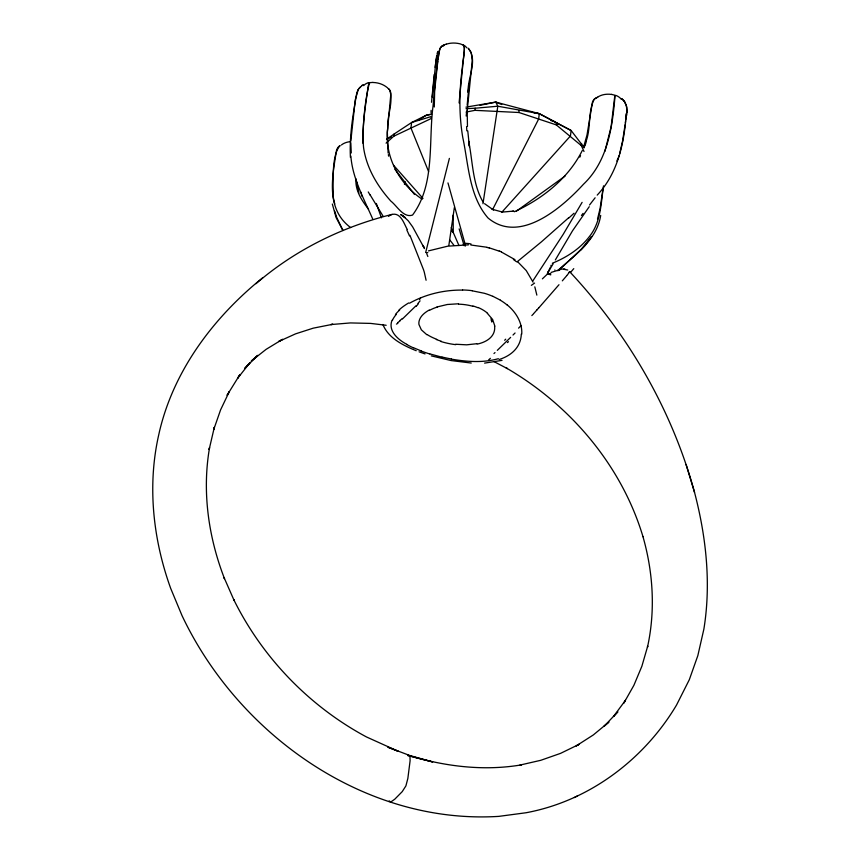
<?xml version="1.0" encoding="UTF-8"?>
<svg xmlns="http://www.w3.org/2000/svg" width="860" height="860" viewBox="0 0 860 860"><rect width="100%" height="100%" fill="white"/><g stroke="black" fill="none" stroke-linecap="round" stroke-linejoin="round"><path stroke-width="1.29" d="M355.986 178.815C354.997 190.404 361.748 200.487 368.542 209.195M467.195 110.381L467.464 126.42M521.74 334.185C522.558 322.65 515.785 311.922 507.12 304.848M431 112.52L431.086 110.338M626.349 113.402C624.177 142.674 618.114 172.957 597.205 195.112M626.972 112.531L626.789 107.145L624.801 102.028M467.184 110.854L472.28 60.49L471.226 52.546L467.99 48.053M626.327 113.993L625.704 120.034M432.268 97.062L435.923 60.985L437.901 51.407M431.516 102.275L434.246 74.465M350.837 140.9L355.266 99.792L358.308 89.451M467.163 105.232L469.162 83.678L468.152 92.396C467.13 78.4 478.138 61.2 468.668 48.644M459.089 102.974L464.421 48.504A10.277 4.3 -67.4 0 0 463.841 45.569C465.561 51.611 462.562 60.727 462.39 67.392C459.197 90.665 458.831 114.337 462.787 137.557C468.582 164.679 469.044 196.037 488.007 217.967C519.848 244.616 562.085 207.518 583.488 184.244C607.031 161.83 612.159 129.097 614.825 98.341A10.374 2.225 -75.7 0 0 614.707 95.567M626.746 115.261L627.005 111.832M466.174 116.035L466.571 112.316M446.243 44.139C443.556 45.075 440.438 46.15 439.761 49.375C435.998 68.209 434.87 87.559 432.967 106.651C428.398 142.47 435.257 184.545 412.531 215.086C403.415 218.171 397.008 205.841 390.902 201.154C377.325 186.115 366.425 167.807 363.565 147.479C361.705 126.968 365.457 106.393 368.198 86.097A11.9 4.096 85.1 0 1 369.23 83.334A9.514 3.289 84.8 0 1 369.499 83.001L369.467 83.044A9.482 3.268 85.1 0 0 369.327 83.205C364.5 102.555 363.242 123.077 362.673 143.04M603.516 185.846C600.989 203.025 600.979 221.966 589.637 236.231C580.253 248.701 566.643 257.419 552.346 263.246M386.086 143.158L393.783 136.213L394.052 134.074L411.628 122.507L426.356 115.219L431.43 114.09M435.117 67.381L436.697 55.588M438.019 59.426C439.008 54.75 438.181 46.902 443.889 45.096M437.826 60.995L434.665 90.601L434.289 106.995M466.109 112.079L474.903 110.338L475.171 108.22L497.811 106.221L539.306 113.66L571.126 130.516L584.338 147.78M584.005 151.478L581.328 145.609L556.28 124.883L518.913 112.499L519.171 110.435M556.28 124.883L556.549 122.808L539.306 113.66L495.758 102.093L465.948 107.134M581.328 145.609L581.596 143.491M625.306 123.12L625.564 121.056M625.102 124.743L622.608 140.943L619.608 153.854M603.064 188.415L600.14 208.195L597.496 219.16M454.349 207.593L448.888 245.143M482.965 203.745L497.811 106.221L495.758 102.093L480.031 105.318M569.75 271.825L566.933 275.437M443.523 46.032L443.685 45.472M600.699 215.408C596.797 240.133 574.878 255.065 557.603 270.674M449.382 158.391L425.657 252.528M586.079 141.33C591.067 127.893 587.842 112.176 594.088 99.427A8.837 7.428 34.4 0 1 595.26 98.481A9.406 7.923 35.1 0 1 595.625 98.255L598.119 96.825M356.846 92.611C353.116 113.918 349.278 135.719 350.428 157.434M404.415 184.223L405.189 181.75M437.213 53.341L437.536 52.331M550.916 265.901L551.131 265.224M604.924 151.285L611.148 126.678L614.771 96.062A8.665 1.86 -75.6 0 0 614.674 95.567L614.685 95.61M392.02 320.307C387.752 331.068 398.416 339.937 406.887 344.387M619.06 155.66L617.792 159.272M583.467 147.608L587.004 134.977L592.486 101.964M584.166 147.103L584.682 145.695M550.421 267.267L547.218 273.77M579.833 157.154L580.532 155.649M582.263 150.543C568.342 178.45 542.241 198.982 514.302 211.732M357.158 91.762L358.104 89.849M492.629 209.517L538.607 119.142L539.306 113.66L534.146 113.004M582.112 202.358L563.139 234.447L533.039 280.618M547.777 272.781L548.626 271.265M555.345 259.946L572.513 230.813L589.229 206.701M553.087 263.923L547.831 272.706M358.308 89.451L360.05 87.215M586.068 243.885L591.648 236.468L581.596 248.927L558.484 270.588M420.056 300.839L417.917 303.537M581.446 215.505L583.048 213.398M595.12 197.789L589.53 204.992M566.665 275.77L562.322 280.844M358.835 88.677L362.275 85.312M558.978 284.724L541.886 304.343M538.769 307.88L541.488 304.795M537.178 309.664L533.598 313.663M501.638 212.441L570.438 135.987L571.126 130.516L556.549 122.808M533.168 314.147L531.846 315.588M415.81 305.956L402.491 318.931M244.885 368.166L249.862 362.834L237.564 378.379L239.962 374.519L227.072 395.299L229.308 391.612L220.579 409.897L213.839 429.248L214.323 427.312L209.152 449.49L209.56 447.651C201.928 491.651 208.442 537.21 224.492 578.64L224.084 577.608L234.124 600.474L233.737 599.613C262.418 657.674 309.428 706.393 366.521 736.977L398.212 751.285L387.892 747.2L409.736 755.488L432.666 761.96L407.737 755.585M585.542 244.971L580.317 250.368M244.971 368.144L257.731 355.341L251.292 361.039L266.138 349.332L282.575 339.313L278.651 341.527L295.614 333.831L313.233 328.165L332.863 324.263L330.777 324.575L350.428 322.93L370.585 323.403L386.183 325.273M513.001 335.035L515.065 332.992M510.625 337.378L497.306 350.353M493.973 353.546L494.994 352.579M568.836 217.988L574.018 213.248M568.471 217.924L541.531 241.757L516.892 261.988M546.723 274.716L542.391 278.855M255.979 283.714C294.851 250.024 342.334 226.718 392.171 214.387C400.932 212.495 403.942 223.632 407.264 229.47M262.762 277.694C213.914 317.071 173.935 369.875 159.412 431.763L159.014 433.601C147.06 484.954 152.929 539.177 170.721 588.476L182.019 615.599C238.102 734.246 364.597 824.74 498.779 816.376L526.008 812.754C588.949 801.09 644.14 759.616 676.573 704.974L689.301 679.733L697.836 655.621L703.867 629.144C711.274 583.542 706.167 536.833 694.536 492.382L694.493 492.221C672.015 409.876 627.918 333.981 569.718 271.749L569.041 272.212M341.388 144.985L343.215 143.76A22.048 16.802 26 0 1 350.568 141.62M596.969 97.621L596.528 97.836A8.084 6.826 36.1 0 0 596.055 98.04L595.7 98.223A9.471 7.955 33.9 0 0 595.26 98.481L595.184 98.524A9.858 8.288 34.7 0 0 592.54 101.996M400.169 320.834L397.685 322.64M516.419 211.173L565.052 176.074M386.516 139.288L394.052 134.074M361.834 85.581L363.339 84.645M387.957 138.89L391.343 136.794M418.454 120.088L426.356 115.219L431.591 114.283M598.216 96.761L598.754 96.449A22.048 16.802 26 0 1 611.567 94.428M409.596 303.182C425.657 294.185 444.222 289.831 462.605 290.099M574.351 797.564L577.232 796.038M389.849 215.344L392.171 214.387M393.783 136.213L430.957 118.658L431.225 116.53L411.628 122.507L410.94 127.989L428.581 171.559M547.476 274.254L548.314 273.953M551.056 272.448L562.128 268.986L567.707 270.008M437.009 306.966L447.34 304.494L458.498 303.784M428.42 250.905L447.813 246.164L468.442 244.853M548.368 273.942L550.12 273.738M498.359 358.706C483.073 362.995 466.862 361.77 451.392 359.136M368.381 82.786L372.907 82.399M502.036 360.372L484.588 363.113M368.682 82.71L368.478 82.764A21.79 12.825 37.6 0 0 363.673 85.645M512.313 211.399L513.764 211.065L502.53 212.076L491.963 209.216M476.805 343.71L466.658 344.828L455.66 344.247M563.59 269.062L564.913 269.029M466.034 108.682L475.171 108.22M518.913 112.499L474.903 110.338M470.818 245.003L487.018 247.261M471.237 363.038L451.113 360.566L431.269 355.868M611.567 94.374L616.394 95.621A22.048 13.986 -20.2 0 1 621.328 99.319M472.194 290.809L484.406 293.292A56.427 37.593 0.8 0 1 492.801 296.345M441.965 357.19L429.86 353.901M489.211 247.83L499.262 251.163M550.927 120.54L554.797 121.658L557.688 124.442M425.023 353.911L419.067 351.815M421.389 351.009L413.681 347.816M466.679 47.784A22.048 12.18 -21.6 0 0 464.583 45.666L460.293 43.892A22.048 17.587 18 0 0 446.275 44.182M495.758 102.093L501.767 104.533M413.466 349.59L416.219 350.719M462.981 44.763L463.658 45.333A9.482 3.956 -67.9 0 0 463.475 45.128L463.422 45.064M501.38 252.012L514.957 259.634M412.757 349.3C400.878 344.129 387.957 337.206 382.904 324.489M492.855 296.291L500.477 300.183M422.206 199.187C399.266 184.287 384.119 155.875 387.731 128.237C386.925 115.638 393.826 102.093 389.612 89.934M493.898 361.555L507.389 368.607L506.228 367.94C570.266 405.038 621.597 465.389 642.99 536.704L642.936 536.543C653.192 572.384 655.535 610.643 647.483 647.161L647.709 646.096L641.872 666.253L633.906 685.28L623.887 703.007L625.446 700.33L613.481 716.509L617.856 711.79L604.01 726.367L608.934 722.034L593.336 734.934L576.2 745.921L579.178 744.298L560.57 753.36L540.768 760.304L519.977 765.077L521.375 764.873C483.535 771.323 444.727 766.411 408.231 755.338L409.951 755.908L410.102 760.713L407.855 778.418L405.898 785.9L402.222 791.641L394.74 799.23L390.601 802.133L389.193 800.853M493.608 210.066L484.567 203.68M400.943 214.667L405.125 217.623L400.943 214.667L403.308 216.096M387.581 87.978L388.763 88.978A9.868 7.858 -33.2 0 1 389.042 89.257L389.387 89.644M426.786 334.68L421.346 329.81L418.971 324.542A43.838 19.748 1.6 0 1 418.971 321.844A43.258 19.468 0.3 0 1 419.433 320.038A45.118 20.221 -0.7 0 1 429.323 309.987M402.985 215.828L408.306 220.869L412.649 226.868L424.496 248.594M386.925 87.387L386.194 86.795A21.79 17.447 -8.7 0 0 372.896 82.474M388.462 88.72L388.709 88.924A10.116 8.052 -33.9 0 1 389.096 89.322L389.333 89.58A9.514 7.579 -33.7 0 1 389.666 90.01L389.763 90.16A11.9 9.482 -34 0 1 390.881 93.632L387.333 132.118L388.118 153.037M487.362 313.352L492.64 319.501L494.844 326.133M517.634 261.719L526.255 270.577L533.06 282.166M621.64 98.567L624.672 101.792M622.124 98.986L623.704 100.556M350.665 227.588C325.531 209.001 332.283 177.096 336.443 150.715C336.98 148.64 338.163 146.598 340.098 145.566C331.508 154.746 333.175 182.116 333.239 196.886A72.595 59.426 -21.3 0 0 334.303 202.154L334.766 203.96M393.611 165.303L423.002 198.424M451.5 230.555L453.284 232.555L458.982 245.584M623.93 100.792L626.317 105.189L627.026 111.66M394.89 169.248L414.509 194.51M449.662 239.79L453.747 245.057M483.008 201.939C472.484 183.685 472.774 161.583 468.7 141.341L469.474 146.737M343.011 230.491L336.077 217.516L332.336 204.046M383.098 216.193L370.165 194.94M368.241 191.941L370.144 195.134M342.807 230.373L336.658 217.279L334.701 211.119M422.991 245.401L424.13 247.852L423.292 246.035M372.67 218.924C363.877 198.638 352.579 178.536 350.848 156.079M409.94 235.339L423.507 269.685A53.32 27.574 79.3 0 1 424.313 272.265L426.087 280.252M451.263 227.577L453.284 232.555L453.134 215.161M426.786 253.818L427.85 256.484M381.399 217.849L376.358 203.487M358.899 193.059L356.588 181.557M465.325 244.896L447.963 182.911M686.097 464.518L694.536 492.382M459.154 228.868L464.131 245.713M534.823 286.842L536.844 295.109M491.339 320.006L491.856 322.016L491.092 318.479M388.354 154.596L388.623 156.154M361.146 192.328L361.673 196.058M351.267 152.951L350.826 142.738M469.356 145.899L467.765 130.881M466.614 126.646L466.797 130.838M369.929 82.614A8.009 2.741 85.8 0 1 370.09 82.528M426.452 252.808A6.998 3.418 -7.5 0 1 427.818 252.603M617.609 159.229A72.595 61.684 -24.1 0 1 616.878 161.046M463.153 244.412A7.589 2.15 13 0 1 471.054 244.003M465.357 246.078A5.257 1.763 46.2 0 1 465.066 244.67M487.018 247.433A91.654 70.423 39.2 0 1 489.2 248.002M499.284 250.98A91.654 69.058 44 0 1 501.401 251.84M513.399 259.494A7.589 1.408 28.3 0 1 516.064 261.505M586.348 141.33A70.294 52.557 -44.2 0 1 584.961 145.716M494.597 326.09A44.516 23.994 16.7 0 1 477.214 344.108M455.725 344.666A34.679 14.201 10.1 0 1 440.933 341.517M441.255 341.216A33.293 12.825 10.2 0 1 436.342 339.528M436.74 339.313A34.679 13.448 10.2 0 1 427.216 334.615M429.828 310.17A43.269 19.748 -0.5 0 1 434.063 308.202A43.838 20.533 0.4 0 1 437.192 307.084M458.52 304.171A34.679 20.07 3.9 0 1 472.785 306.257M472.978 305.977A33.282 19.963 3.7 0 1 477.88 307.708M478.117 307.493A34.679 20.726 3.8 0 1 487.577 313.266M521.31 334.056A75.895 42.667 23.9 0 1 499.198 359.502M500.38 300.248A59.415 38.378 2.4 0 1 507.013 304.902M462.605 289.971A59.415 38.345 1.3 0 1 472.226 290.68M398.986 309.998A76.443 31.637 -6.4 0 1 408.661 302.946M395.439 314.448A75.551 30.132 -7.8 0 1 399.653 310.073M392.418 320.296A76.443 30.67 -7.4 0 1 396.213 314.481M413.434 347.881A59.415 19.565 11.1 0 1 406.629 344.419M429.753 353.976A56.427 17.049 12.2 0 1 421.25 351.063M451.382 358.975A59.415 19.533 12 0 1 442.029 357.04M520.956 325.757A173.107 6.525 -47.2 0 1 518.569 328.144M508.518 341.667A73.272 5.386 -49.3 0 1 507.411 342.592M538.661 307.977A53.32 2.215 -47.1 0 1 537.081 309.761M573.781 268.642A181.611 4.461 -47.9 0 1 570.524 272.459M505.723 339.184A77.981 3.128 -47.4 0 1 504.659 340.27M490.383 358.319A173.129 7.439 -47.7 0 1 488.577 359.985M534.554 283.09A26.671 0.871 -34.9 0 1 531.351 285.348M550.722 274.888A46.322 5.053 5.4 0 1 549.368 274.394M550.228 273.555A28.702 7.622 -60.8 0 1 550.54 273.749M550.755 273.846A20.232 5.01 -48.4 0 1 550.819 273.942M418.154 304.075A173.107 90.096 79.3 0 1 416.014 306.472M420.604 297.936A73.272 36.636 82.4 0 1 419.519 299.549M406.844 230.039A181.611 97.083 79.9 0 1 409.478 235.887M388.451 216.354A73.165 38.302 78 0 1 389.892 215.484M397.868 323.285A77.981 40.517 79.6 0 1 396.428 324.102M402.329 318.49A173.129 89.795 80 0 1 400.029 320.425M554.818 270.008A34.895 0.677 -35.8 0 0 554.797 269.975"/></g></svg>
